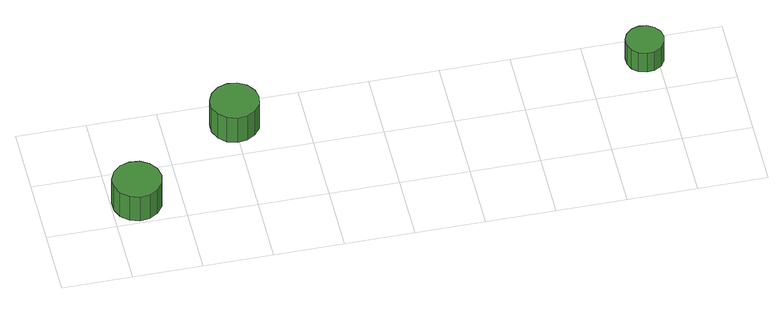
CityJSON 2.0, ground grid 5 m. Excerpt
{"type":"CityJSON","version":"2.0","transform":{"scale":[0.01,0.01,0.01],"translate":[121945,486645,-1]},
"CityObjects":{
"tree1":{"type":"SolitaryVegetationObject","attributes":{"function":"something"},"geometry":[{"type":"MultiSurface","lod":"1","boundaries":[[[0,1,2,3,4,5,6,7,8,9,10,11,12,13,14]],[[15,16,17,18,19,20,21,22,23,24,25,26,27,28,29]],[[0,29,28,1]],[[1,28,27,2]],[[2,27,26,3]],[[3,26,25,4]],[[4,25,24,5]],[[5,24,23,6]],[[6,23,22,7]],[[7,22,21,8]],[[8,21,20,9]],[[9,20,19,10]],[[10,19,18,11]],[[11,18,17,12]],[[12,17,16,13]],[[13,16,15,14]],[[14,15,29,0]]]}]},
"tree2":{"type":"SolitaryVegetationObject","attributes":{"function":"something"},"geometry":[{"type":"MultiSurface","lod":"1","boundaries":[[[30,31,32,33,34,35,36,37,38,39,40,41,42,43,44]],[[45,46,47,48,49,50,51,52,53,54,55,56,57,58,59]],[[30,59,58,31]],[[31,58,57,32]],[[32,57,56,33]],[[33,56,55,34]],[[34,55,54,35]],[[35,54,53,36]],[[36,53,52,37]],[[37,52,51,38]],[[38,51,50,39]],[[39,50,49,40]],[[40,49,48,41]],[[41,48,47,42]],[[42,47,46,43]],[[43,46,45,44]],[[44,45,59,30]]]}]},
"tree3":{"type":"SolitaryVegetationObject","attributes":{"function":"something"},"geometry":[{"type":"MultiSurface","lod":"1","boundaries":[[[60,61,62,63,64,65,66,67,68,69,70,71,72,73,74]],[[75,76,77,78,79,80,81,82,83,84,85,86,87,88,89]],[[60,89,88,61]],[[61,88,87,62]],[[62,87,86,63]],[[63,86,85,64]],[[64,85,84,65]],[[65,84,83,66]],[[66,83,82,67]],[[67,82,81,68]],[[68,81,80,69]],[[69,80,79,70]],[[70,79,78,71]],[[71,78,77,72]],[[72,77,76,73]],[[73,76,75,74]],[[74,75,89,60]]]}]}
},
"vertices":[
[357,193,308],[341,265,308],[299,324,308],[235,361,308],[163,368,308],[93,346,308],[39,297,308],[9,230,308],[9,157,308],[39,90,308],[93,41,308],[163,19,308],[235,26,308],[299,63,308],[341,122,308],[341,122,75],[299,63,75],[235,26,75],[163,19,75],[93,41,75],[39,90,75],[9,157,75],[9,230,75],[39,297,75],[93,346,75],[163,368,75],[235,361,75],[299,324,75],[341,265,75],[357,193,75],
[1176,789,313],[1161,859,313],[1118,918,313],[1056,954,313],[984,961,313],[915,939,313],[862,891,313],[832,825,313],[832,753,313],[862,687,313],[915,638,313],[984,616,313],[1056,624,313],[1118,660,313],[1161,718,313],[1161,718,75],[1118,660,75],[1056,624,75],[984,616,75],[915,638,75],[862,687,75],[832,753,75],[832,825,75],[862,891,75],[915,939,75],[984,961,75],[1056,954,75],[1118,918,75],[1161,859,75],[1176,789,75],
[4048,814,257],[4036,870,257],[4002,916,257],[3953,944,257],[3896,950,257],[3842,932,257],[3800,894,257],[3777,842,257],[3777,785,257],[3800,733,257],[3842,695,257],[3896,678,257],[3953,684,257],[4002,712,257],[4036,758,257],[4036,758,74],[4002,712,74],[3953,684,74],[3896,678,74],[3842,695,74],[3800,733,74],[3777,785,74],[3777,842,74],[3800,894,74],[3842,932,74],[3896,950,74],[3953,944,74],[4002,916,74],[4036,870,74],[4048,814,74]
]}
